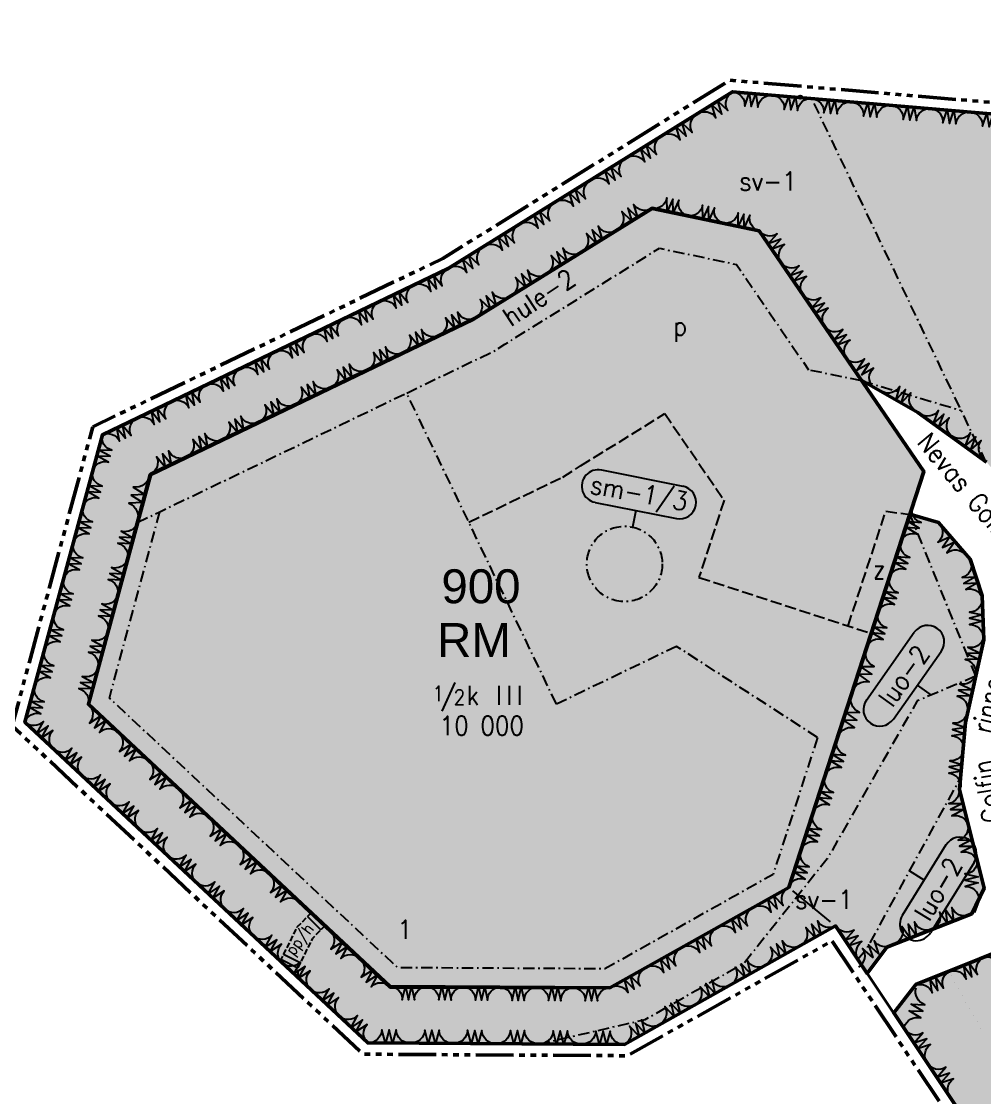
# Model space of a CAD drawing. Header units: metres. Extents: x 25522382 to 25525137, y 6684921 to 6686673.
# Drawn here: x 25523055.9 to 25523311.1, y 6686201.9 to 6686487.2 of the extents above; entities that cross this region are included whole.
import ezdxf
from ezdxf.enums import TextEntityAlignment as Align

# ---------------------------------------------------------------- set-up
doc = ezdxf.new("R2010")
doc.units = ezdxf.units.M
doc.header["$MEASUREMENT"] = 0
for name, pattern in [('AK_KAAVA-ALUE_3M', [20.5, 10, -1.5, 1.5, -1.5, 1.5, -1.5, 1.5, -1.5]), ('AK_OHJEELLINEN_RAJA', [4, 3, -1]), ('AK_RAKENNUSALA', [5.4, 3, -1, 0.4, -1])]:
    doc.linetypes.add(name, pattern=pattern)
doc.layers.add('041_RM', color=7, linetype='Continuous', true_color=0xfcd450)
for name, color, linetype, lineweight in [('084_Kort_raja', 7, 'Continuous', 50), ('AK_KAAVA-ALUE_3M', 1, 'AK_KAAVA-ALUE_3M', 50), ('AK_KORTTELINRAJA', 250, 'Continuous', 40)]:
    doc.layers.add(name, color=color, linetype=linetype, lineweight=lineweight)
for name, color, linetype in [('093_Kort_numero', 7, 'Continuous'), ('AK_ISTUTETTAVA-ALUE', 7, 'Continuous'), ('AK_KAAVAMERKINTA', 250, 'Continuous'), ('AK_KADUNNIMI', 250, 'Continuous'), ('AK_KERROSLUKU', 250, 'Continuous'), ('AK_OHJEELLINEN_RAJA', 250, 'AK_OHJEELLINEN_RAJA'), ('AK_OSA-ALUEEN_RAJA', 250, 'AK_RAKENNUSALA'), ('AK_PUISTO', 250, 'Continuous'), ('AK_PYORATIE', 250, 'Continuous'), ('AK_RAKENNUSALA', 250, 'AK_RAKENNUSALA'), ('AK_TEHOKKUUS', 250, 'Continuous'), ('AK_TONTINNUMERO', 250, 'Continuous'), ('ALUEPLIN_RM', 7, 'Continuous'), ('ALUEPLIN_VU', 7, 'Continuous'), ('raami', 7, 'Continuous'), ('täyttöR', 7, 'Continuous'), ('täyttöV', 7, 'Continuous')]:
    doc.layers.add(name, color=color, linetype=linetype)
doc.styles.add('a2000', font='arial.ttf')
doc.styles.add('ROMANS', font='ROMANS.shx', dxfattribs={"width": 0.9})

# ---------------------------------------------------------------- blocks, each defined once
blk = doc.blocks.new('KERROSLUKU_45AB0')
at = {"layer": 'AK_KERROSLUKU', "style": 'ROMANS', "width": 0.9}
for s, height, p in [('/', 5, (-10.43, 0)), ('1', 4, (-12.53, 1)), ('2', 4, (-6.93, 0)), ('k', 5, (-3.48, 0)), ('I', 5, (4.27, 0)), ('I', 5, (7.02, 0)), ('I', 5, (9.77, 0))]:
    blk.add_text(s, height=height, dxfattribs=at).set_placement(p)
blk = doc.blocks.new('79AC5')
at = {"layer": 'AK_PYORATIE'}
blk.add_line((0, 0), (0, 0), dxfattribs=at)
blk = doc.blocks.new('79F13')
at = {"layer": 'AK_PYORATIE'}
blk.add_line((0, 0), (0, 0), dxfattribs=at)
blk = doc.blocks.new('KAAVALUE_luo-1_E926')
for p, q in [((-11, 13.25), (11, 13.25)), ((-11, 4.5), (11, 4.5)), ((0, 4.5), (0, 0))]:
    blk.add_line(p, q)
for centre, start, end in [((-11, 8.87), 90, 270), ((11, 8.87), 270, 90)]:
    blk.add_arc(centre, 4.37, start, end)
at = {"style": 'ROMANS', "width": 0.9}
blk.add_attdef('KAAVA_TUNNUS', text='', height=5, dxfattribs=at).set_placement((0, 8.87), align=Align.MIDDLE)
blk = doc.blocks.new('KAAVALUE_sm-33_A19C3')
for p, q in [((-8.2, 15.14), (13.38, 10.84)), ((-9.91, 6.56), (11.67, 2.26)), ((0.88, 4.41), (0, 0))]:
    blk.add_line(p, q)
for centre, start, end in [((-9.05, 10.85), 78.7336, 258.7336), ((12.52, 6.55), 258.7336, 78.7336)]:
    blk.add_arc(centre, 4.37, start, end)
at = {"style": 'ROMANS', "oblique": 0, "width": 0.9}
blk.add_attdef('KAAVA_TUNNUS', text='', height=5, rotation=349.6018, dxfattribs=at).set_placement((1.73, 8.7), align=Align.MIDDLE)
blk = doc.blocks.new('KAAVALUE_luo-2_A4144')
for p, q in [((9.61, 6.99), (-1.96, -11.72)), ((3.83, -2.37), (0, 0)), ((17.05, 2.38), (5.48, -16.33))]:
    blk.add_line(p, q)
for centre, start, end in [((13.33, 4.68), 328.2498, 148.2498), ((1.76, -14.02), 148.2498, 328.2498)]:
    blk.add_arc(centre, 4.37, start, end)
at = {"style": 'ROMANS', "oblique": 360, "width": 0.9}
blk.add_attdef('KAAVA_TUNNUS', text='', height=5, rotation=239.118, dxfattribs=at).set_placement((7.55, -4.67), align=Align.MIDDLE)
blk = doc.blocks.new('KT')
at = {"color": 0, "linetype": 'Continuous', "style": 'a2000'}
blk.add_attdef('KT', (-0.61, 0.03), '', height=6, dxfattribs=at)
at = {"linetype": 'Continuous', "style": 'a2000', "width": 0.8, "flags": 1}
blk.add_attdef('ALA', (-0.68, -2.92), '', height=3, dxfattribs=at)

msp = doc.modelspace()

# ---------------------------------------------------------------- hatches: boundary and pattern name
at = {"layer": 'AK_ISTUTETTAVA-ALUE'}
h = msp.add_hatch(dxfattribs=at)
h.set_pattern_fill('ISTUTETTAVA-ALUE', color=256, scale=5)
h.set_pattern_definition([(0, (-1031.5572, 7822.655), (1.25, 1.25), [0.25, -2.25]), (90, (-1031.4322, 7822.53), (-1.25, 1.25), [0.25, -2.25])])
h.paths.add_polyline_path([(25523086.54, 6686354.35), (25523180.98, 6686399.78), (25523183.99, 6686401.64), (25523224.93, 6686427.09), (25523245.35, 6686422.79), (25523264.49, 6686394.81), (25523278.56, 6686391.95), (25523251.34, 6686431.75), (25523223.07, 6686437.7), (25523176.16, 6686408.55), (25523089.98, 6686367.1)])
at = {"layer": 'täyttöR', "true_color": 0xfcd450}
h = msp.add_hatch(color=41, dxfattribs=at)
h.dxf.hatch_style = 2
h.paths.add_polyline_path([(25523073.56, 6686306.2), (25523086.54, 6686354.35), (25523089.98, 6686367.1), (25523176.16, 6686408.55), (25523223.07, 6686437.7), (25523251.34, 6686431.75), (25523286.07, 6686380.98), (25523290.54, 6686374.43), (25523295.02, 6686367.89), (25523291.31, 6686356.48), (25523281.07, 6686324.96), (25523279.87, 6686321.27), (25523271.99, 6686297.01), (25523259.19, 6686257.61), (25523211.76, 6686231), (25523153.56, 6686231.33)])
at = {"layer": 'täyttöV', "true_color": 0x58a618}
h = msp.add_hatch(color=74, dxfattribs=at)
h.dxf.hatch_style = 2
h.paths.add_polyline_path([(25523278.56, 6686391.98), (25523278.53, 6686391.99), (25523251.33, 6686431.72), (25523223.04, 6686437.67), (25523175.67, 6686408.28), (25523089.95, 6686367.04), (25523073.58, 6686306.16), (25523153.61, 6686231.17), (25523211.82, 6686231.01), (25523259.2, 6686257.6), (25523291.33, 6686356.54), (25523298.94, 6686354.37), (25523307.32, 6686344.6), (25523310.52, 6686334.91), (25523310.88, 6686323.26), (25523306.05, 6686301.32), (25523304.49, 6686283.61), (25523310.99, 6686257.38), (25523307.71, 6686250.56), (25523285.25, 6686241.73), (25523280.02, 6686234.75), (25523271.64, 6686247.39), (25523215.67, 6686215.99), (25523147.61, 6686216.36), (25523056.74, 6686301.39), (25523077.28, 6686377.62), (25523168.98, 6686421.75), (25523244.34, 6686468.57), (25523328.35, 6686461.44), (25523382.23, 6686386.67), (25523476.58, 6686255.79), (25523565.89, 6686283.15), (25523588.08, 6686210.85), (25523580.63, 6686211.25), (25523552.1, 6686204.81), (25523540.86, 6686203.89), (25523518.9, 6686212.55), (25523492.09, 6686226.73), (25523469.12, 6686240.1), (25523449.92, 6686245.48), (25523401.54, 6686263.14), (25523364.77, 6686265.7), (25523328.63, 6686258.08), (25523322.32, 6686261.78), (25523316.6, 6686284.87), (25523318.15, 6686300.77), (25523323.12, 6686322.94), (25523330.41, 6686338.41), (25523325.45, 6686354.07), (25523311.66, 6686370.38), (25523293.44, 6686383.54), (25523278.56, 6686391.98)])
h = msp.add_hatch(color=74, dxfattribs=at)
h.dxf.hatch_style = 2
h.paths.add_polyline_path([(25523287.03, 6686224.32), (25523292.86, 6686231.85), (25523326.86, 6686245.43), (25523365.9, 6686253.54), (25523399.75, 6686250.93), (25523466.83, 6686227.43), (25523510.16, 6686202.98), (25523542.78, 6686190.31), (25523543.13, 6686150), (25523546.7, 6686133.72), (25523544.73, 6686129.46), (25523497.54, 6686097.11), (25523465.85, 6686055.49), (25523462.2, 6685963.2), (25523461.03, 6685868.11), (25523461.29, 6685835.8), (25523463.47, 6685754.78), (25523455.11, 6685694.98), (25523449.67, 6685683.08), (25523441.58, 6685680.66), (25523408.5, 6685695), (25523407.06, 6685697.16), (25523423.33, 6685736.15), (25523419.87, 6685745.5), (25523390.44, 6685790.78), (25523364.76, 6685840.5), (25523334.88, 6685921.47), (25523300.07, 6685908.93), (25523303.72, 6685898.77), (25523294.3, 6685895.43), (25523290.65, 6685905.56), (25523251.72, 6685891.54), (25523286.59, 6685797.54), (25523291.76, 6685787.25), (25523315.29, 6685741.33), (25523334.07, 6685712.41), (25523340.44, 6685703.65), (25523369.7, 6685663.77), (25523401.82, 6685687.33), (25523439.35, 6685670.82), (25523441.53, 6685664.76), (25523428.65, 6685634.41), (25523406.05, 6685611.5), (25523373.01, 6685588.18), (25523346.76, 6685585.23), (25523301.16, 6685601.88), (25523266.61, 6685630.49), (25523243.78, 6685676.19), (25523218.73, 6685813.88), (25523209.5, 6685841.56), (25523189.54, 6685860.62), (25523342.87, 6685989.11), (25523334.47, 6686153.14)])

# ---------------------------------------------------------------- linework, layer by layer
at = {"layer": '084_Kort_raja'}
for points in [[(25523311.66, 6686370.38), (25523293.44, 6686383.54), (25523278.56, 6686391.98), (25523278.56, 6686391.98), (25523278.53, 6686391.99), (25523251.33, 6686431.72), (25523223.04, 6686437.67), (25523175.67, 6686408.28), (25523089.95, 6686367.04), (25523073.58, 6686306.16), (25523153.61, 6686231.17), (25523211.82, 6686231.01), (25523259.2, 6686257.6), (25523291.33, 6686356.54), (25523298.94, 6686354.37), (25523307.32, 6686344.6), (25523310.52, 6686334.91), (25523310.88, 6686323.26), (25523306.05, 6686301.32), (25523304.49, 6686283.61), (25523310.99, 6686257.38), (25523307.71, 6686250.56), (25523285.25, 6686241.73), (25523280.02, 6686234.75), (25523271.64, 6686247.39), (25523215.67, 6686215.99), (25523147.61, 6686216.36), (25523056.74, 6686301.39), (25523077.28, 6686377.62), (25523168.98, 6686421.75), (25523244.34, 6686468.57), (25523328.35, 6686461.44)], [(25523334.47, 6686153.14), (25523287.03, 6686224.32), (25523287.03, 6686224.32), (25523292.86, 6686231.85), (25523326.86, 6686245.43), (25523365.9, 6686253.54), (25523399.75, 6686250.93), (25523466.83, 6686227.43), (25523510.16, 6686202.98), (25523542.78, 6686190.31)]]:
    msp.add_lwpolyline(points, dxfattribs=at)
msp.add_lwpolyline([(25523295.02, 6686367.88), (25523251.33, 6686431.73), (25523223, 6686437.68), (25523175.88, 6686408.45), (25523090.13, 6686367.2), (25523073.59, 6686306.19), (25523153.58, 6686231.31), (25523211.77, 6686231), (25523259.2, 6686257.6), (25523295.02, 6686367.89)], close=True, dxfattribs=at)
at = {"layer": 'AK_KAAVA-ALUE_3M', "color": 1, "lineweight": 50, "flags": 128}
msp.add_lwpolyline([(25522636.94, 6686088.61), (25522636.95, 6686088.59), (25522641.07, 6686088.28), (25522658.14, 6686087), (25522663.83, 6686078.89), (25522666.58, 6686069.23), (25522667.75, 6686065.54), (25522668.38, 6686063.87), (25522669.12, 6686062.37), (25522670.05, 6686060.94), (25522670.14, 6686060.82), (25522671.25, 6686059.57), (25522672.48, 6686058.53), (25522673.82, 6686057.65), (25522675.49, 6686056.86), (25522677.05, 6686056.37), (25522678.75, 6686056.02), (25522680.55, 6686055.79), (25522686.51, 6686055.31), (25522687.44, 6686055.21), (25522689.56, 6686054.87), (25522691.65, 6686054.42), (25522693.71, 6686053.88), (25522695.76, 6686053.25), (25522703.35, 6686050.51), (25522703.89, 6686050.31), (25522713.38, 6686046.98), (25522715.36, 6686046.18), (25522717.29, 6686045.3), (25522719.2, 6686044.34), (25522721.07, 6686043.27), (25522722.86, 6686042.11), (25522723.21, 6686041.88), (25522724.92, 6686040.58), (25522728.06, 6686037.9), (25522734.01, 6686032.57), (25522742.84, 6686025.04), (25522764.29, 6685999.51), (25522762.38, 6685984.32), (25522755.45, 6685976.62), (25522757.69, 6685971.44), (25522780.34, 6685970.72), (25522823.88, 6685996.15), (25522837.24, 6685959.68), (25522813.68, 6685916.22), (25522827.13, 6685888.58), (25522865.21, 6685867.85), (25522888.62, 6685867.11), (25522919.15, 6685921.7), (25522918.91, 6685963.89), (25522909.18, 6685994.3), (25522879.27, 6686030.73), (25522969.12, 6686038.86), (25522947.51, 6685874.66), (25522952.24, 6685871.59), (25522962.42, 6685864.98), (25522966.88, 6685862.09), (25522985.52, 6685850.7), (25522933.5, 6685803.31), (25523016.21, 6685740.18), (25523090.53, 6685683.47), (25523132.51, 6685726.45), (25523089.39, 6685780.93), (25523144.34, 6685827.01), (25523219.66, 6685889.51), (25523227.3, 6685895.84), (25523339.76, 6685990.44), (25523335.35, 6686077.08), (25523331.52, 6686152.15), (25523270.69, 6686243.42), (25523270.69, 6686243.42), (25523216.41, 6686212.97), (25523146.41, 6686213.38), (25523053.37, 6686300.45), (25523074.74, 6686379.75), (25523167.49, 6686424.35), (25523243.59, 6686471.64), (25523329.97, 6686464.32), (25523477.76, 6686259.28), (25523587.27, 6686292.84), (25523741.62, 6686414), (25523766.49, 6686406.75), (25523819.51, 6686476.37), (25523827.62, 6686487.21), (25523840.11, 6686476.12), (25523884.28, 6686470.35), (25523913.75, 6686465.58), (25523918.73, 6686463.33), (25523964.3, 6686440.94), (25524005.19, 6686431.57), (25524047.24, 6686429.42), (25524097.94, 6686410.76), (25524169.89, 6686383.71), (25524222.43, 6686396.85), (25524245.2, 6686394.31), (25524192.61, 6686261.59), (25524189.86, 6686254.66), (25524166.76, 6686196.36), (25524159.86, 6686178.94), (25524145.8, 6686143.47), (25524137.87, 6686123.46), (25524136.89, 6686120.98), (25524190.74, 6686087.42), (25524131.07, 6685970.54), (25524061.01, 6685974.78), (25523921.24, 6685983.25), (25523823.51, 6685989.17), (25523816.36, 6685989.6), (25523771.07, 6685992.35), (25523761.62, 6685981.04), (25523698.81, 6685905.87), (25523673.08, 6685875.08), (25523554.99, 6685733.75), (25523546.83, 6685447.67), (25523383.83, 6685457.81), (25523164.88, 6685569.68), (25523017.27, 6685579.78), (25523005.7, 6685580.57), (25523047.64, 6685462.29), (25523201.47, 6685371.85), (25523242.29, 6685319.74), (25523106.52, 6685211.95), (25523056.1, 6685283.46), (25523000.36, 6685095.93), (25522784.36, 6685384.61), (25522848.36, 6685460.77), (25522851.09, 6685550.82), (25522854.64, 6685622.42), (25522814.66, 6685668.82), (25522799.07, 6685686.9), (25522792.49, 6685694.53), (25522790.76, 6685696.53), (25522797.72, 6685704.26), (25522803.68, 6685712.3), (25522806.17, 6685718.3), (25522807.44, 6685723.66), (25522806.75, 6685726.03), (25522799.39, 6685732.67), (25522790.44, 6685740.35), (25522782.16, 6685752.45), (25522775.93, 6685770.22), (25522772.59, 6685785.43), (25522770.45, 6685804.33), (25522768.57, 6685825.9), (25522767.88, 6685841.96), (25522767.42, 6685852.53), (25522764.86, 6685863.2), (25522759.65, 6685875.39), (25522758.59, 6685877.98), (25522753.71, 6685889.91), (25522748.23, 6685906.17), (25522740.96, 6685923.27), (25522736.85, 6685930.47), (25522732.87, 6685935.1), (25522726.36, 6685938.58), (25522711.71, 6685941.62), (25522698.5, 6685943.55), (25522687.59, 6685943.12), (25522679.22, 6685939.69), (25522676.93, 6685938.75), (25522672.93, 6685951.43), (25522672.39, 6685953.14), (25522656.3, 6685964.26), (25522647.63, 6685971.58), (25522641.71, 6685979.59), (25522639.02, 6686000.63), (25522640.77, 6686016.62), (25522642.39, 6686027.96), (25522643.3, 6686034.36), (25522643.33, 6686039.2), (25522643.38, 6686049.3), (25522643.28, 6686059.71), (25522641.89, 6686069.02), (25522636.9, 6686088.6), (25522636.95, 6686088.59)], dxfattribs=at)
at = {"layer": 'AK_KORTTELINRAJA'}
for points in [[(25523168.93, 6686421.72), (25523244.33, 6686468.57)], [(25523244.33, 6686468.57), (25523328.35, 6686461.45)], [(25523086.54, 6686354.35), (25523089.98, 6686367.1), (25523176.16, 6686408.55), (25523223.07, 6686437.7), (25523251.34, 6686431.75), (25523286.07, 6686380.98)], [(25523147.6, 6686216.37), (25523056.74, 6686301.41), (25523077.28, 6686377.64), (25523168.93, 6686421.72)], [(25523286.07, 6686380.98), (25523295.02, 6686367.89)], [(25523295.02, 6686367.89), (25523279.87, 6686321.27)], [(25523259.19, 6686257.61), (25523211.76, 6686231), (25523153.56, 6686231.33), (25523073.56, 6686306.2), (25523086.54, 6686354.35)], [(25523279.87, 6686321.27), (25523271.99, 6686297.01)], [(25523271.99, 6686297.01), (25523259.19, 6686257.61)], [(25523271.64, 6686247.4), (25523215.64, 6686215.97)], [(25523308.03, 6686192.8), (25523271.64, 6686247.4)], [(25523215.64, 6686215.97), (25523147.6, 6686216.37)]]:
    msp.add_lwpolyline(points, dxfattribs=at)
at = {"layer": 'AK_OHJEELLINEN_RAJA'}
msp.add_line((25523235.42, 6686339.79), (25523281.07, 6686324.96, 33.49), dxfattribs=at)
for points in [[(25523183.99, 6686401.64), (25523183.99, 6686401.64)], [(25523174.42, 6686354.46), (25523199.3, 6686366.42), (25523204.04, 6686369.37), (25523226.36, 6686383.25), (25523242.08, 6686360.27)], [(25523242.08, 6686360.27), (25523235.42, 6686339.79)]]:
    msp.add_lwpolyline(points, dxfattribs=at)
at = {"layer": 'AK_OHJEELLINEN_RAJA', "elevation": 29, "flags": 128}
msp.add_lwpolyline([(25523274.95, 6686326.94), (25523284.94, 6686357.36), (25523291.31, 6686356.48)], dxfattribs=at)
at = {"layer": 'AK_OHJEELLINEN_RAJA', "color": 6, "flags": 128}
for points in [[(25523308.72, 6686313.59), (25523310.87, 6686323.37), (25523310.48, 6686334.97), (25523307.35, 6686344.54), (25523298.91, 6686354.36), (25523291.31, 6686356.48)], [(25523308.49, 6686250.96), (25523311.03, 6686257.37), (25523304.4, 6686283.93), (25523304.65, 6686286.46)]]:
    msp.add_lwpolyline(points, dxfattribs=at)
at = {"layer": 'AK_OHJEELLINEN_RAJA', "ltscale": 0.5, "flags": 128}
for points in [[(25523132.66, 6686250.9), (25523128.87, 6686247.05), (25523124.38, 6686238.1)], [(25523136.31, 6686247.48), (25523132.98, 6686244.1), (25523129.07, 6686236.3), (25523129.13, 6686233.66)]]:
    msp.add_lwpolyline(points, dxfattribs=at)
at = {"layer": 'AK_OSA-ALUEEN_RAJA', "color": 5, "flags": 128}
msp.add_lwpolyline([(25523311.56, 6686370.27), (25523265.33, 6686466.79)], dxfattribs=at)
at = {"layer": 'AK_OSA-ALUEEN_RAJA', "flags": 128}
for points in [[(25523157.95, 6686388.7), (25523180.98, 6686399.78), (25523183.99, 6686401.64), (25523224.93, 6686427.09), (25523245.35, 6686422.79), (25523264.49, 6686394.81)], [(25523278.56, 6686391.95), (25523264.49, 6686394.81)], [(25523278.56, 6686391.95), (25523304.95, 6686384.08)], [(25523291.31, 6686356.48), (25523308.72, 6686313.59)], [(25523308.72, 6686313.59), (25523293.27, 6686307.05), (25523269.39, 6686265.16), (25523247.32, 6686237.44), (25523221.11, 6686222.49), (25523193.46, 6686216.1)], [(25523304.65, 6686286.46), (25523306.24, 6686302.25), (25523308.72, 6686313.59)], [(25523277.49, 6686238.62), (25523280.06, 6686241.6), (25523304.65, 6686286.46)]]:
    msp.add_lwpolyline(points, dxfattribs=at)
at = {"layer": 'AK_OSA-ALUEEN_RAJA', "color": 6}
msp.add_lwpolyline([(25523280.02, 6686234.83), (25523285.39, 6686241.69), (25523308.49, 6686250.96)], dxfattribs=at)
at = {"layer": 'AK_OSA-ALUEEN_RAJA'}
msp.add_circle((25523215.7, 6686343.37), 10, dxfattribs=at)
at = {"layer": 'AK_PUISTO'}
for points in [[(25523234.9, 6686462.71, -0.409431), (25523239.89, 6686461.69), (25523238.83, 6686465.15), (25523241.46, 6686462.67), (25523240.4, 6686466.13), (25523243.03, 6686463.65, -0.409431), (25523244.33, 6686468.57, -0.409431)], [(25523244.33, 6686468.57, -0.410022), (25523247.53, 6686464.79), (25523248.7, 6686468.2), (25523249.28, 6686464.64), (25523250.46, 6686468.05), (25523251.03, 6686464.49, -0.410022), (25523254.83, 6686467.68, -0.410022)], [(25523254.83, 6686467.68, -0.410022), (25523258.04, 6686463.9), (25523259.21, 6686467.31), (25523259.79, 6686463.75), (25523260.96, 6686467.16), (25523261.54, 6686463.6, -0.410022), (25523265.33, 6686466.79, -0.410022)], [(25523265.33, 6686466.79, -0.410022), (25523268.54, 6686463.01), (25523269.71, 6686466.42), (25523270.29, 6686462.86), (25523271.46, 6686466.27), (25523272.04, 6686462.71, -0.410022), (25523275.83, 6686465.9, -0.410022)], [(25523275.83, 6686465.9, -0.410022), (25523279.04, 6686462.11), (25523280.21, 6686465.53), (25523280.79, 6686461.97), (25523281.96, 6686465.38), (25523282.54, 6686461.82, -0.410022), (25523286.34, 6686465.01, -0.410022)], [(25523286.34, 6686465.01, -0.410022), (25523289.54, 6686461.22), (25523290.71, 6686464.64), (25523291.29, 6686461.08), (25523292.46, 6686464.49), (25523293.04, 6686460.93, -0.410022), (25523296.84, 6686464.12, -0.410022)], [(25523225.48, 6686456.86, -0.409431), (25523230.47, 6686455.84), (25523229.41, 6686459.3), (25523232.04, 6686456.81), (25523230.98, 6686460.27), (25523233.61, 6686457.79, -0.409431), (25523234.9, 6686462.71, -0.409431)], [(25523296.84, 6686464.12, -0.410022), (25523300.04, 6686460.33), (25523301.21, 6686463.75), (25523301.79, 6686460.18), (25523302.97, 6686463.6), (25523303.54, 6686460.04, -0.410022), (25523307.34, 6686463.23, -0.410022)], [(25523307.34, 6686463.23, -0.410022), (25523310.55, 6686459.44), (25523311.72, 6686462.86), (25523312.3, 6686459.29), (25523313.47, 6686462.71), (25523314.05, 6686459.15, -0.410022), (25523317.84, 6686462.34, -0.410022)], [(25523216.06, 6686451, -0.409431), (25523221.04, 6686449.98), (25523219.98, 6686453.44), (25523222.61, 6686450.96), (25523221.55, 6686454.42), (25523224.19, 6686451.93, -0.409431), (25523225.48, 6686456.86, -0.409431)], [(25523206.63, 6686445.15, -0.409431), (25523211.62, 6686444.13), (25523210.56, 6686447.59), (25523213.19, 6686445.1), (25523212.13, 6686448.56), (25523214.76, 6686446.08, -0.409431), (25523216.06, 6686451, -0.409431)], [(25523197.21, 6686439.29, -0.409431), (25523202.19, 6686438.27), (25523201.13, 6686441.73), (25523203.77, 6686439.25), (25523202.7, 6686442.71), (25523205.34, 6686440.22, -0.409431), (25523206.63, 6686445.15, -0.409431)], [(25523187.78, 6686433.43, -0.409431), (25523192.77, 6686432.41), (25523191.71, 6686435.87), (25523194.34, 6686433.39), (25523193.28, 6686436.85), (25523195.91, 6686434.37, -0.409431), (25523197.21, 6686439.29, -0.409431)], [(25523232.49, 6686435.72, -0.409199), (25523230.07, 6686439.8), (25523228.56, 6686436.54), (25523228.5, 6686440.13), (25523226.99, 6686436.87), (25523226.93, 6686440.46, -0.409199), (25523223.07, 6686437.7, -0.409199)], [(25523223.07, 6686437.7, -0.409516), (25523218.09, 6686438.73), (25523219.16, 6686435.27), (25523216.53, 6686437.76), (25523217.59, 6686434.3), (25523214.97, 6686436.79, -0.409516), (25523213.69, 6686431.87, -0.409516)], [(25523241.92, 6686433.73, -0.409199), (25523239.5, 6686437.82), (25523237.99, 6686434.56), (25523237.92, 6686438.15), (25523236.42, 6686434.89), (25523236.35, 6686438.48, -0.409199), (25523232.49, 6686435.72, -0.409199)], [(25523251.34, 6686431.75, -0.409199), (25523248.92, 6686435.83), (25523247.41, 6686432.57), (25523247.35, 6686436.16), (25523245.84, 6686432.9), (25523245.78, 6686436.49, -0.409199), (25523241.92, 6686433.73, -0.409199)], [(25523178.36, 6686427.58, -0.409431), (25523183.35, 6686426.56), (25523182.28, 6686430.02), (25523184.92, 6686427.53), (25523183.85, 6686430.99), (25523186.49, 6686428.51, -0.409431), (25523187.78, 6686433.43, -0.409431)], [(25523213.69, 6686431.87, -0.409516), (25523208.71, 6686432.9), (25523209.78, 6686429.44), (25523207.15, 6686431.93), (25523208.21, 6686428.47), (25523205.58, 6686430.96, -0.409516), (25523204.3, 6686426.04, -0.409516)], [(25523257.13, 6686423.29, -0.410021), (25523258.09, 6686428.08), (25523254.72, 6686426.81), (25523257.12, 6686429.49), (25523253.75, 6686428.22), (25523256.16, 6686430.9, -0.410021), (25523251.34, 6686431.75, -0.410021)], [(25523168.93, 6686421.72, -0.409431), (25523173.92, 6686420.7), (25523172.86, 6686424.16), (25523175.49, 6686421.68), (25523174.43, 6686425.14), (25523177.06, 6686422.65, -0.409431), (25523178.36, 6686427.58, -0.409431)], [(25523204.3, 6686426.04, -0.409516), (25523199.33, 6686427.07), (25523200.4, 6686423.61), (25523197.77, 6686426.1), (25523198.83, 6686422.64), (25523196.2, 6686425.13, -0.409516), (25523194.92, 6686420.21, -0.409516)], [(25523262.92, 6686414.82, -0.410021), (25523263.88, 6686419.62), (25523260.51, 6686418.35), (25523262.91, 6686421.03), (25523259.54, 6686419.76), (25523261.95, 6686422.44, -0.410021), (25523257.13, 6686423.29, -0.410021)], [(25523159.77, 6686417.31, -0.409979), (25523164.34, 6686415.63), (25523163.59, 6686419.15), (25523165.87, 6686416.36), (25523165.11, 6686419.88), (25523167.39, 6686417.1, -0.409979), (25523168.93, 6686421.72, -0.409979)], [(25523194.92, 6686420.21, -0.409516), (25523189.95, 6686421.24), (25523191.02, 6686417.78), (25523188.39, 6686420.27), (25523189.45, 6686416.81), (25523186.82, 6686419.3, -0.409516), (25523185.54, 6686414.38, -0.409516)], [(25523150.6, 6686412.91, -0.409979), (25523155.17, 6686411.22), (25523154.42, 6686414.74), (25523156.7, 6686411.96), (25523155.95, 6686415.48), (25523158.23, 6686412.69, -0.409979), (25523159.77, 6686417.31, -0.409979)], [(25523185.54, 6686414.38, -0.409516), (25523180.57, 6686415.41), (25523181.63, 6686411.95), (25523179.01, 6686414.44), (25523180.07, 6686410.98), (25523177.44, 6686413.47, -0.409516), (25523176.16, 6686408.55, -0.409516)], [(25523268.7, 6686406.36, -0.410021), (25523269.66, 6686411.16), (25523266.29, 6686409.89), (25523268.7, 6686412.57), (25523265.33, 6686411.3), (25523267.73, 6686413.98, -0.410021), (25523262.92, 6686414.82, -0.410021)], [(25523141.44, 6686408.5, -0.409979), (25523146.01, 6686406.81), (25523145.26, 6686410.33), (25523147.54, 6686407.55), (25523146.78, 6686411.07), (25523149.06, 6686408.28, -0.409979), (25523150.6, 6686412.91, -0.409979)], [(25523132.27, 6686404.09, -0.409979), (25523136.84, 6686402.4), (25523136.09, 6686405.93), (25523138.37, 6686403.14), (25523137.62, 6686406.66), (25523139.9, 6686403.87, -0.409979), (25523141.44, 6686408.5, -0.409979)], [(25523176.16, 6686408.55, -0.409979), (25523171.45, 6686410.17), (25523172.17, 6686406.64), (25523169.86, 6686409.41), (25523170.58, 6686405.87), (25523168.26, 6686408.64, -0.409979), (25523166.59, 6686403.95, -0.409979)], [(25523166.59, 6686403.95, -0.409979), (25523161.88, 6686405.57), (25523162.6, 6686402.03), (25523160.28, 6686404.8), (25523161, 6686401.26), (25523158.69, 6686404.03, -0.409979), (25523157.01, 6686399.34, -0.409979)], [(25523274.49, 6686397.9, -0.410021), (25523275.45, 6686402.7), (25523272.08, 6686401.43), (25523274.49, 6686404.11), (25523271.12, 6686402.84), (25523273.52, 6686405.52, -0.410021), (25523268.7, 6686406.36, -0.410021)], [(25523123.11, 6686399.68, -0.409979), (25523127.68, 6686398), (25523126.93, 6686401.52), (25523129.21, 6686398.73), (25523128.45, 6686402.25), (25523130.73, 6686399.47, -0.409979), (25523132.27, 6686404.09, -0.409979)], [(25523113.94, 6686395.27, -0.409979), (25523118.51, 6686393.59), (25523117.76, 6686397.11), (25523120.04, 6686394.32), (25523119.29, 6686397.84), (25523121.57, 6686395.06, -0.409979), (25523123.11, 6686399.68, -0.409979)], [(25523157.01, 6686399.34, -0.409979), (25523152.3, 6686400.96), (25523153.02, 6686397.42), (25523150.71, 6686400.19), (25523151.42, 6686396.66), (25523149.11, 6686399.43, -0.409979), (25523147.43, 6686394.74, -0.409979)], [(25523281.46, 6686390.37, -0.410021), (25523281.67, 6686395.26), (25523278.54, 6686393.48), (25523280.5, 6686396.5), (25523277.37, 6686394.73), (25523279.33, 6686397.75, -0.410021), (25523274.44, 6686397.84, -0.410021)], [(25523104.78, 6686390.87, -0.409979), (25523109.35, 6686389.18), (25523108.6, 6686392.7), (25523110.88, 6686389.92), (25523110.12, 6686393.44), (25523112.4, 6686390.65, -0.409979), (25523113.94, 6686395.27, -0.409979)], [(25523147.43, 6686394.74, -0.409979), (25523142.72, 6686396.36), (25523143.44, 6686392.82), (25523141.13, 6686395.59), (25523141.85, 6686392.05), (25523139.53, 6686394.82, -0.409979), (25523137.86, 6686390.13, -0.409979)], [(25523095.61, 6686386.46, -0.409979), (25523100.18, 6686384.77), (25523099.43, 6686388.29), (25523101.71, 6686385.51), (25523100.96, 6686389.03), (25523103.24, 6686386.24, -0.409979), (25523104.78, 6686390.87, -0.409979)], [(25523137.86, 6686390.13, -0.409979), (25523133.15, 6686391.75), (25523133.87, 6686388.21), (25523131.55, 6686390.98), (25523132.27, 6686387.45), (25523129.96, 6686390.22, -0.409979), (25523128.28, 6686385.53, -0.409979)], [(25523292.85, 6686384.04, -0.410021), (25523291.61, 6686388.77), (25523289.14, 6686386.15), (25523290.12, 6686389.62), (25523287.65, 6686386.99), (25523288.64, 6686390.46, -0.410021), (25523283.94, 6686389.1, -0.410021)], [(25523086.45, 6686382.05, -0.409979), (25523091.02, 6686380.36), (25523090.27, 6686383.89), (25523092.55, 6686381.1), (25523091.79, 6686384.62), (25523094.07, 6686381.83, -0.409979), (25523095.61, 6686386.46, -0.409979)], [(25523128.28, 6686385.53, -0.409979), (25523123.57, 6686387.14), (25523124.29, 6686383.61), (25523121.98, 6686386.38), (25523122.7, 6686382.84), (25523120.38, 6686385.61, -0.409979), (25523118.71, 6686380.92, -0.409979)], [(25523118.71, 6686380.92, -0.409979), (25523114, 6686382.54), (25523114.72, 6686379), (25523112.4, 6686381.77), (25523113.12, 6686378.23), (25523110.8, 6686381, -0.409979), (25523109.13, 6686376.31, -0.409979)], [(25523302.53, 6686377.23, -0.410047), (25523301.73, 6686382.08), (25523299.01, 6686379.72), (25523300.32, 6686383.08), (25523297.6, 6686380.72), (25523298.91, 6686384.07, -0.410047), (25523294.07, 6686383.2, -0.410047)], [(25523077.28, 6686377.64, -0.409979), (25523081.85, 6686375.96), (25523081.1, 6686379.48), (25523083.38, 6686376.69), (25523082.63, 6686380.21), (25523084.91, 6686377.43, -0.409979), (25523086.45, 6686382.05, -0.409979)], [(25523074.71, 6686368.11, -0.409654), (25523078.95, 6686370.38), (25523075.78, 6686372.08), (25523079.38, 6686371.97), (25523076.21, 6686373.67), (25523079.81, 6686373.55, -0.409654), (25523077.28, 6686377.64, -0.409654)], [(25523109.13, 6686376.31, -0.409979), (25523104.42, 6686377.93), (25523105.14, 6686374.4), (25523102.82, 6686377.17), (25523103.54, 6686373.63), (25523101.23, 6686376.4, -0.409979), (25523099.55, 6686371.71, -0.409979)], [(25523310.99, 6686371.26, -0.410047), (25523310.19, 6686376.11), (25523307.47, 6686373.75), (25523308.78, 6686377.11), (25523306.06, 6686374.74), (25523307.37, 6686378.1, -0.410047), (25523302.53, 6686377.23, -0.410047)], [(25523099.55, 6686371.71, -0.409979), (25523094.84, 6686373.33), (25523095.56, 6686369.79), (25523093.25, 6686372.56), (25523093.97, 6686369.02), (25523091.65, 6686371.79, -0.409979), (25523089.98, 6686367.1, -0.409979)], [(25523072.15, 6686358.58, -0.409654), (25523076.38, 6686360.85), (25523073.22, 6686362.55), (25523076.81, 6686362.44), (25523073.64, 6686364.14), (25523077.24, 6686364.02, -0.409654), (25523074.71, 6686368.11, -0.409654)], [(25523089.98, 6686367.1, -0.401815), (25523085.45, 6686363.76), (25523088.55, 6686361.79), (25523084.88, 6686361.64), (25523087.97, 6686359.67), (25523084.31, 6686359.51, -0.401815), (25523086.54, 6686354.35, -0.401815)], [(25523069.58, 6686349.05, -0.409654), (25523073.81, 6686351.32), (25523070.65, 6686353.02), (25523074.24, 6686352.91), (25523071.08, 6686354.61), (25523074.67, 6686354.5, -0.409654), (25523072.15, 6686358.58, -0.409654)], [(25523288.96, 6686349.24, -0.409545), (25523293.3, 6686351.27), (25523290.22, 6686353.13), (25523293.8, 6686352.82), (25523290.73, 6686354.68), (25523294.31, 6686354.38, -0.409545), (25523291.99, 6686358.56, -0.409545)], [(25523086.54, 6686354.35, -0.409798), (25523082.3, 6686352.06), (25523085.46, 6686350.34), (25523081.86, 6686350.45), (25523085.03, 6686348.74), (25523081.43, 6686348.85, -0.409798), (25523083.95, 6686344.72, -0.409798)], [(25523299.07, 6686354.16, -0.409647), (25523298.75, 6686349.11), (25523302.01, 6686350.67), (25523299.93, 6686347.72), (25523303.19, 6686349.28), (25523301.11, 6686346.32, -0.409647), (25523306.14, 6686345.79, -0.409647)], [(25523067.01, 6686339.52, -0.409654), (25523071.25, 6686341.79), (25523068.08, 6686343.49), (25523071.67, 6686343.38), (25523068.51, 6686345.08), (25523072.1, 6686344.97, -0.409654), (25523069.58, 6686349.05, -0.409654)], [(25523285.93, 6686339.92, -0.409545), (25523290.27, 6686341.95), (25523287.19, 6686343.8), (25523290.77, 6686343.5), (25523287.7, 6686345.36), (25523291.28, 6686345.05, -0.409545), (25523288.96, 6686349.24, -0.409545)], [(25523083.95, 6686344.72, -0.409798), (25523079.7, 6686342.42), (25523082.86, 6686340.71), (25523079.27, 6686340.82), (25523082.43, 6686339.11), (25523078.84, 6686339.21, -0.409798), (25523081.35, 6686335.09, -0.409798)], [(25523307.52, 6686343.97, -0.409798), (25523305.15, 6686339.76), (25523308.74, 6686340), (25523305.64, 6686338.18), (25523309.23, 6686338.41), (25523306.13, 6686336.59, -0.409798), (25523310.45, 6686334.44, -0.409798)], [(25523064.44, 6686330, -0.409654), (25523068.68, 6686332.26), (25523065.51, 6686333.97), (25523069.11, 6686333.85), (25523065.94, 6686335.55), (25523069.53, 6686335.44, -0.409654), (25523067.01, 6686339.52, -0.409654)], [(25523282.9, 6686330.6, -0.409545), (25523287.24, 6686332.62), (25523284.16, 6686334.48), (25523287.75, 6686334.18), (25523284.67, 6686336.03), (25523288.25, 6686335.73, -0.409545), (25523285.93, 6686339.92, -0.409545)], [(25523081.35, 6686335.09, -0.409798), (25523077.11, 6686332.79), (25523080.27, 6686331.08), (25523076.67, 6686331.19), (25523079.84, 6686329.48), (25523076.24, 6686329.58, -0.409798), (25523078.76, 6686325.46, -0.409798)], [(25523310.49, 6686334.03, -0.409798), (25523307.08, 6686330.62), (25523310.6, 6686329.88), (25523307.12, 6686328.96), (25523310.64, 6686328.22), (25523307.16, 6686327.3, -0.409798), (25523310.75, 6686324.06, -0.409798)], [(25523061.87, 6686320.47, -0.409654), (25523066.11, 6686322.73), (25523062.94, 6686324.44), (25523066.54, 6686324.32), (25523063.37, 6686326.02), (25523066.97, 6686325.91, -0.409654), (25523064.44, 6686330, -0.409654)], [(25523279.87, 6686321.27, -0.409545), (25523284.21, 6686323.3), (25523281.14, 6686325.16), (25523284.72, 6686324.85), (25523281.64, 6686326.71), (25523285.22, 6686326.41, -0.409545), (25523282.9, 6686330.6, -0.409545)], [(25523078.76, 6686325.46, -0.409798), (25523074.51, 6686323.16), (25523077.67, 6686321.45), (25523074.08, 6686321.56), (25523077.24, 6686319.85), (25523073.65, 6686319.95, -0.409798), (25523076.16, 6686315.83, -0.409798)], [(25523310.83, 6686323.79, -0.409798), (25523306.7, 6686321.29), (25523309.94, 6686319.73), (25523306.34, 6686319.67), (25523309.58, 6686318.11), (25523305.99, 6686318.05, -0.409798), (25523308.69, 6686314.05, -0.409798)], [(25523059.31, 6686310.94, -0.409654), (25523063.54, 6686313.2), (25523060.38, 6686314.91), (25523063.97, 6686314.79), (25523060.8, 6686316.5), (25523064.4, 6686316.38, -0.409654), (25523061.87, 6686320.47, -0.409654)], [(25523275.93, 6686309.14, -0.403991), (25523280.57, 6686312.1), (25523277.57, 6686314.2), (25523281.23, 6686314.12), (25523278.23, 6686316.22), (25523281.89, 6686316.15, -0.403991), (25523279.87, 6686321.27, -0.403991)], [(25523076.16, 6686315.83, -0.409798), (25523071.92, 6686313.53), (25523075.08, 6686311.82), (25523071.48, 6686311.93), (25523074.65, 6686310.22), (25523071.05, 6686310.32, -0.409798), (25523073.56, 6686306.2, -0.409798)], [(25523308.69, 6686314.05, -0.409798), (25523304.56, 6686311.55), (25523307.8, 6686309.99), (25523304.2, 6686309.93), (25523307.44, 6686308.37), (25523303.85, 6686308.31, -0.409798), (25523306.55, 6686304.31, -0.409798)], [(25523056.74, 6686301.41, -0.409654), (25523060.97, 6686303.67), (25523057.81, 6686305.38), (25523061.4, 6686305.26), (25523058.24, 6686306.97), (25523061.83, 6686306.85, -0.409654), (25523059.31, 6686310.94, -0.409654)], [(25523271.99, 6686297.01, -0.403991), (25523276.63, 6686299.97), (25523273.63, 6686302.06), (25523277.29, 6686301.99), (25523274.29, 6686304.08), (25523277.95, 6686304.01, -0.403991), (25523275.93, 6686309.14, -0.403991)], [(25523073.56, 6686306.2, -0.409647), (25523073.84, 6686301.15), (25523076.9, 6686303.08), (25523075.17, 6686299.9), (25523078.23, 6686301.84), (25523076.51, 6686298.66, -0.409647), (25523081.56, 6686298.72, -0.409647)], [(25523306.5, 6686304.15, -0.409798), (25523302.73, 6686301.14), (25523306.15, 6686300.01), (25523302.59, 6686299.48), (25523306.01, 6686298.36), (25523302.45, 6686297.82, -0.409798), (25523305.66, 6686294.22, -0.409798)], [(25523064.31, 6686294.32, -0.410048), (25523064.18, 6686299.24), (25523061.16, 6686297.27), (25523062.92, 6686300.42), (25523059.89, 6686298.45), (25523061.65, 6686301.6, -0.410048), (25523056.74, 6686301.41, -0.410048)], [(25523081.56, 6686298.72, -0.409647), (25523081.84, 6686293.67), (25523084.9, 6686295.6), (25523083.17, 6686292.42), (25523086.23, 6686294.35), (25523084.51, 6686291.17, -0.409647), (25523089.56, 6686291.23, -0.409647)], [(25523268.79, 6686287.16, -0.410047), (25523273.18, 6686289.36), (25523270.12, 6686291.26), (25523273.72, 6686291), (25523270.66, 6686292.9), (25523274.25, 6686292.64, -0.410047), (25523271.99, 6686297.01, -0.410047)], [(25523071.88, 6686287.23, -0.410048), (25523071.75, 6686292.15), (25523068.73, 6686290.19), (25523070.49, 6686293.33), (25523067.47, 6686291.37), (25523069.23, 6686294.51, -0.410048), (25523064.31, 6686294.32, -0.410048)], [(25523305.66, 6686294.22, -0.409798), (25523301.9, 6686291.2), (25523305.31, 6686290.07), (25523301.76, 6686289.54), (25523305.17, 6686288.42), (25523301.62, 6686287.88, -0.409798), (25523304.82, 6686284.28, -0.409798)], [(25523089.56, 6686291.23, -0.409647), (25523089.84, 6686286.18), (25523092.9, 6686288.11), (25523091.17, 6686284.93), (25523094.23, 6686286.86), (25523092.51, 6686283.68, -0.409647), (25523097.56, 6686283.74, -0.409647)], [(25523079.45, 6686280.15, -0.410048), (25523079.32, 6686285.07), (25523076.3, 6686283.1), (25523078.06, 6686286.25), (25523075.04, 6686284.28), (25523076.8, 6686287.43, -0.410048), (25523071.88, 6686287.23, -0.410048)], [(25523265.59, 6686277.31, -0.410047), (25523269.99, 6686279.51), (25523266.92, 6686281.41), (25523270.52, 6686281.15), (25523267.46, 6686283.05), (25523271.05, 6686282.79, -0.410047), (25523268.79, 6686287.16, -0.410047)], [(25523097.56, 6686283.74, -0.409647), (25523097.84, 6686278.69), (25523100.9, 6686280.62), (25523099.17, 6686277.44), (25523102.23, 6686279.37), (25523100.51, 6686276.2, -0.409647), (25523105.56, 6686276.26, -0.409647)], [(25523304.27, 6686283.9, -0.409798), (25523301.68, 6686279.83), (25523305.27, 6686279.87), (25523302.08, 6686278.22), (25523305.67, 6686278.26), (25523302.48, 6686276.6, -0.409798), (25523306.68, 6686274.22, -0.409798)], [(25523087.03, 6686273.06, -0.410048), (25523086.89, 6686277.98), (25523083.87, 6686276.01), (25523085.63, 6686279.16), (25523082.61, 6686277.2), (25523084.37, 6686280.34, -0.410048), (25523079.45, 6686280.15, -0.410048)], [(25523262.39, 6686267.46, -0.410047), (25523266.79, 6686269.66), (25523263.72, 6686271.56), (25523267.32, 6686271.3), (25523264.26, 6686273.21), (25523267.85, 6686272.94, -0.410047), (25523265.59, 6686277.31, -0.410047)], [(25523105.56, 6686276.26, -0.409647), (25523105.84, 6686271.2), (25523108.9, 6686273.14), (25523107.17, 6686269.96), (25523110.23, 6686271.89), (25523108.51, 6686268.71, -0.409647), (25523113.56, 6686268.77, -0.409647)], [(25523306.68, 6686274.22, -0.409798), (25523304.09, 6686270.15), (25523307.68, 6686270.19), (25523304.49, 6686268.54), (25523308.08, 6686268.58), (25523304.89, 6686266.93, -0.409798), (25523309.09, 6686264.54, -0.409798)], [(25523094.6, 6686265.98, -0.410048), (25523094.47, 6686270.89), (25523091.44, 6686268.93), (25523093.2, 6686272.07), (25523090.18, 6686270.11), (25523091.94, 6686273.25, -0.410048), (25523087.03, 6686273.06, -0.410048)], [(25523113.56, 6686268.77, -0.409647), (25523113.84, 6686263.72), (25523116.9, 6686265.65), (25523115.17, 6686262.47), (25523118.23, 6686264.4), (25523116.51, 6686261.22, -0.409647), (25523121.56, 6686261.28, -0.409647)], [(25523102.17, 6686258.89, -0.410048), (25523102.04, 6686263.81), (25523099.02, 6686261.84), (25523100.78, 6686264.99), (25523097.75, 6686263.02), (25523099.51, 6686266.17, -0.410048), (25523094.6, 6686265.98, -0.410048)], [(25523259.19, 6686257.61, -0.410047), (25523263.59, 6686259.81), (25523260.52, 6686261.71), (25523264.12, 6686261.45), (25523261.06, 6686263.36), (25523264.65, 6686263.1, -0.410047), (25523262.39, 6686267.46, -0.410047)], [(25523309.24, 6686264.61, -0.409798), (25523305.85, 6686261.17), (25523309.38, 6686260.45), (25523305.91, 6686259.5), (25523309.44, 6686258.79), (25523305.97, 6686257.84, -0.409798), (25523309.58, 6686254.64, -0.409798)], [(25523121.56, 6686261.28, -0.409647), (25523121.84, 6686256.23), (25523124.9, 6686258.16), (25523123.17, 6686254.98), (25523126.23, 6686256.91), (25523124.51, 6686253.74, -0.409647), (25523129.56, 6686253.79, -0.409647)], [(25523109.74, 6686251.8, -0.410048), (25523109.61, 6686256.72), (25523106.59, 6686254.75), (25523108.35, 6686257.9), (25523105.33, 6686255.94), (25523107.09, 6686259.08, -0.410048), (25523102.17, 6686258.89, -0.410048)], [(25523249.7, 6686252.29, -0.40975), (25523254.58, 6686251.01), (25523253.66, 6686254.51), (25523256.16, 6686251.9), (25523255.24, 6686255.39), (25523257.74, 6686252.78, -0.40975), (25523259.19, 6686257.61, -0.40975)], [(25523117.31, 6686244.72, -0.410048), (25523117.18, 6686249.63), (25523114.16, 6686247.67), (25523115.92, 6686250.81), (25523112.9, 6686248.85), (25523114.66, 6686252, -0.410048), (25523109.74, 6686251.8, -0.410048)], [(25523240.22, 6686246.96, -0.40975), (25523245.09, 6686245.69), (25523244.17, 6686249.18), (25523246.67, 6686246.57), (25523245.75, 6686250.07), (25523248.25, 6686247.46, -0.40975), (25523249.7, 6686252.29, -0.40975)], [(25523307.02, 6686250.28, -0.409979), (25523302.46, 6686252.28), (25523302.88, 6686248.69), (25523300.8, 6686251.64), (25523301.23, 6686248.06), (25523299.15, 6686251.01, -0.409979), (25523297.09, 6686246.48, -0.409979)], [(25523271.64, 6686247.4, -0.409925), (25523266.82, 6686248.71), (25523267.75, 6686245.22), (25523265.26, 6686247.83), (25523266.2, 6686244.34), (25523263.71, 6686246.96, -0.409925), (25523262.31, 6686242.16, -0.409925)], [(25523297.09, 6686246.48, -0.409979), (25523292.53, 6686248.48), (25523292.96, 6686244.89), (25523290.88, 6686247.85), (25523291.3, 6686244.26), (25523289.22, 6686247.21, -0.409979), (25523287.17, 6686242.68, -0.409979)], [(25523137.56, 6686246.31, -0.409647), (25523137.84, 6686241.26), (25523140.9, 6686243.19), (25523139.17, 6686240.01), (25523142.23, 6686241.94), (25523140.51, 6686238.76, -0.409647), (25523145.56, 6686238.82, -0.409647)], [(25523230.73, 6686241.64, -0.40975), (25523235.61, 6686240.36), (25523234.68, 6686243.86), (25523237.19, 6686241.25), (25523236.26, 6686244.75), (25523238.77, 6686242.14, -0.40975), (25523240.22, 6686246.96, -0.40975)], [(25523277.71, 6686238.3, -0.409676), (25523278.6, 6686243.27), (25523275.18, 6686242.09), (25523277.59, 6686244.79), (25523274.17, 6686243.61), (25523276.58, 6686246.31, -0.409676), (25523271.64, 6686247.4, -0.409676)], [(25523124.89, 6686237.63, -0.410048), (25523124.75, 6686242.55), (25523121.73, 6686240.58), (25523123.49, 6686243.73), (25523120.47, 6686241.76), (25523122.23, 6686244.91, -0.410048), (25523117.31, 6686244.72, -0.410048)], [(25523262.31, 6686242.16, -0.409925), (25523257.48, 6686243.47), (25523258.42, 6686239.98), (25523255.93, 6686242.6), (25523256.86, 6686239.11), (25523254.37, 6686241.72, -0.409925), (25523252.97, 6686236.92, -0.409925)], [(25523286.81, 6686242.49, -0.409676), (25523281.84, 6686243.41), (25523283.01, 6686239.99), (25523280.32, 6686242.41), (25523281.48, 6686238.99), (25523278.8, 6686241.41, -0.409676), (25523277.68, 6686236.48, -0.409676)], [(25523310.9, 6686238.97, -0.409347), (25523315.21, 6686236.94), (25523314.65, 6686240.49), (25523316.71, 6686237.54), (25523316.15, 6686241.09), (25523318.21, 6686238.15, -0.409347), (25523319.89, 6686242.61, -0.409347)], [(25523221.24, 6686236.32, -0.40975), (25523226.12, 6686235.04), (25523225.2, 6686238.54), (25523227.7, 6686235.93), (25523226.78, 6686239.42), (25523229.28, 6686236.82, -0.40975), (25523230.73, 6686241.64, -0.40975)], [(25523132.46, 6686230.54, -0.410048), (25523132.33, 6686235.46), (25523129.3, 6686233.5), (25523131.06, 6686236.64), (25523128.04, 6686234.68), (25523129.8, 6686237.82, -0.410048), (25523124.89, 6686237.63, -0.410048)], [(25523145.56, 6686238.82, -0.409647), (25523145.84, 6686233.77), (25523148.9, 6686235.7), (25523147.17, 6686232.52), (25523150.23, 6686234.45), (25523148.51, 6686231.27, -0.409647), (25523153.56, 6686231.33, -0.409647)], [(25523252.97, 6686236.92, -0.409925), (25523248.15, 6686238.23), (25523249.09, 6686234.74), (25523246.59, 6686237.36), (25523247.53, 6686233.87), (25523245.04, 6686236.48, -0.409925), (25523243.64, 6686231.69, -0.409925)], [(25523301.91, 6686235.34, -0.409347), (25523306.22, 6686233.3), (25523305.65, 6686236.85), (25523307.72, 6686233.91), (25523307.15, 6686237.46), (25523309.21, 6686234.52, -0.409347), (25523310.9, 6686238.97, -0.409347)], [(25523211.76, 6686231, -0.40975), (25523216.63, 6686229.72), (25523215.71, 6686233.21), (25523218.21, 6686230.61), (25523217.29, 6686234.1), (25523219.79, 6686231.49, -0.40975), (25523221.24, 6686236.32, -0.40975)], [(25523292.92, 6686231.7, -0.409347), (25523297.23, 6686229.67), (25523296.66, 6686233.22), (25523298.72, 6686230.27), (25523298.16, 6686233.82), (25523300.22, 6686230.88, -0.409347), (25523301.91, 6686235.34, -0.409347)], [(25523153.56, 6686231.33, -0.409347), (25523156.78, 6686227.82), (25523157.6, 6686231.31), (25523158.39, 6686227.81), (25523159.22, 6686231.3), (25523160.01, 6686227.8, -0.409347), (25523163.26, 6686231.28, -0.409347)], [(25523163.26, 6686231.28, -0.409347), (25523166.48, 6686227.76), (25523167.3, 6686231.25), (25523168.09, 6686227.75), (25523168.92, 6686231.25), (25523169.71, 6686227.74, -0.409347), (25523172.96, 6686231.22, -0.409347)], [(25523172.96, 6686231.22, -0.409347), (25523176.17, 6686227.7), (25523177, 6686231.2), (25523177.79, 6686227.69), (25523178.62, 6686231.19), (25523179.41, 6686227.68, -0.409347), (25523182.66, 6686231.17, -0.409347)], [(25523182.66, 6686231.17, -0.409347), (25523185.87, 6686227.65), (25523186.7, 6686231.14), (25523187.49, 6686227.64), (25523188.32, 6686231.13), (25523189.11, 6686227.63, -0.409347), (25523192.36, 6686231.11, -0.409347)], [(25523192.36, 6686231.11, -0.409347), (25523195.57, 6686227.59), (25523196.4, 6686231.09), (25523197.19, 6686227.58), (25523198.02, 6686231.08), (25523198.8, 6686227.57, -0.409347), (25523202.06, 6686231.05, -0.409347)], [(25523202.06, 6686231.05, -0.409347), (25523205.27, 6686227.53), (25523206.1, 6686231.03), (25523206.89, 6686227.52), (25523207.72, 6686231.02), (25523208.5, 6686227.51, -0.409347), (25523211.76, 6686231, -0.409347)], [(25523243.64, 6686231.69, -0.409925), (25523238.82, 6686232.99), (25523239.75, 6686229.5), (25523237.26, 6686232.12), (25523238.2, 6686228.63), (25523235.7, 6686231.25, -0.409925), (25523234.31, 6686226.45, -0.409925)], [(25523289.82, 6686220.54, -0.409676), (25523294.22, 6686223.02), (25523291.14, 6686224.9), (25523294.75, 6686224.76), (25523291.67, 6686226.65), (25523295.28, 6686226.51, -0.409676), (25523292.98, 6686231.01, -0.409676)], [(25523140.03, 6686223.46, -0.410048), (25523139.9, 6686228.37), (25523136.88, 6686226.41), (25523138.64, 6686229.55), (25523135.61, 6686227.59), (25523137.37, 6686230.74, -0.410048), (25523132.46, 6686230.54, -0.410048)], [(25523234.31, 6686226.45, -0.409925), (25523229.48, 6686227.76), (25523230.42, 6686224.27), (25523227.93, 6686226.88), (25523228.86, 6686223.39), (25523226.37, 6686226.01, -0.409925), (25523224.97, 6686221.21, -0.409925)], [(25523147.6, 6686216.37, -0.410048), (25523147.47, 6686221.29), (25523144.45, 6686219.32), (25523146.21, 6686222.47), (25523143.19, 6686220.5), (25523144.95, 6686223.65, -0.410048), (25523140.03, 6686223.46, -0.410048)], [(25523224.97, 6686221.21, -0.409925), (25523220.15, 6686222.52), (25523221.08, 6686219.03), (25523218.59, 6686221.64), (25523219.53, 6686218.16), (25523217.04, 6686220.77, -0.409925), (25523215.64, 6686215.97, -0.409925)], [(25523158.94, 6686216.3, -0.408951), (25523155.18, 6686219.83), (25523154.22, 6686216.33), (25523153.29, 6686219.84), (25523152.33, 6686216.34), (25523151.4, 6686219.85, -0.408951), (25523147.6, 6686216.37, -0.408951)], [(25523170.28, 6686216.24, -0.408951), (25523166.52, 6686219.76), (25523165.56, 6686216.27), (25523164.63, 6686219.77), (25523163.67, 6686216.28), (25523162.74, 6686219.78, -0.408951), (25523158.94, 6686216.3, -0.408951)], [(25523181.62, 6686216.17, -0.408951), (25523177.86, 6686219.69), (25523176.9, 6686216.2), (25523175.97, 6686219.7), (25523175.01, 6686216.21), (25523174.08, 6686219.72, -0.408951), (25523170.28, 6686216.24, -0.408951)], [(25523192.96, 6686216.11, -0.408951), (25523189.2, 6686219.63), (25523188.23, 6686216.13), (25523187.31, 6686219.64), (25523186.34, 6686216.14), (25523185.42, 6686219.65, -0.408951), (25523181.62, 6686216.17, -0.408951)], [(25523295.9, 6686211, -0.409676), (25523296.79, 6686215.98), (25523293.38, 6686214.79), (25523295.78, 6686217.49), (25523292.37, 6686216.31), (25523294.77, 6686219.01, -0.409676), (25523289.84, 6686220.1, -0.409676)], [(25523204.3, 6686216.04, -0.408951), (25523200.54, 6686219.56), (25523199.57, 6686216.07), (25523198.65, 6686219.57), (25523197.68, 6686216.08), (25523196.76, 6686219.58, -0.408951), (25523192.96, 6686216.11, -0.408951)], [(25523215.64, 6686215.97, -0.408951), (25523211.88, 6686219.5), (25523210.91, 6686216), (25523209.99, 6686219.51), (25523209.02, 6686216.01), (25523208.1, 6686219.52, -0.408951), (25523204.3, 6686216.04, -0.408951)], [(25523301.97, 6686201.9, -0.409676), (25523302.86, 6686206.88), (25523299.44, 6686205.69), (25523301.85, 6686208.39), (25523298.43, 6686207.21), (25523300.84, 6686209.91, -0.409676), (25523295.9, 6686211, -0.409676)]]:
    msp.add_lwpolyline(points, format="xyb", dxfattribs=at)
at = {"layer": 'AK_PYORATIE'}
for p, q in [((25523131.67, 6686249.89), (25523135.22, 6686246.37)), ((25523125.28, 6686239.89), (25523129.75, 6686237.65)), ((25523124.6, 6686238.54), (25523129.07, 6686236.3))]:
    msp.add_line(p, q, dxfattribs=at)
at = {"layer": 'AK_RAKENNUSALA'}
msp.add_line((25523197.63, 6686306.19), (25523157.95, 6686388.7), dxfattribs=at)
at = {"layer": 'AK_RAKENNUSALA', "flags": 128}
for points in [[(25523086.54, 6686354.35), (25523092.49, 6686357.22), (25523157.95, 6686388.7)], [(25523266.85, 6686297.36), (25523255.04, 6686261.01), (25523210.46, 6686236), (25523155.55, 6686236.32), (25523079.17, 6686307.8), (25523092.49, 6686357.22)]]:
    msp.add_lwpolyline(points, dxfattribs=at)
at = {"layer": 'AK_RAKENNUSALA'}
for points in [[(25523229.49, 6686321.52), (25523197.63, 6686306.19)], [(25523266.85, 6686297.36), (25523229.49, 6686321.52)]]:
    msp.add_lwpolyline(points, dxfattribs=at)
at = {"layer": 'ALUEPLIN_RM'}
msp.add_lwpolyline([(25523073.56, 6686306.2), (25523086.54, 6686354.35), (25523089.98, 6686367.1), (25523176.16, 6686408.55), (25523223.07, 6686437.7), (25523251.34, 6686431.75), (25523286.07, 6686380.98), (25523290.54, 6686374.43), (25523295.02, 6686367.89), (25523291.31, 6686356.48), (25523281.07, 6686324.96), (25523279.87, 6686321.27), (25523271.99, 6686297.01), (25523259.19, 6686257.61), (25523211.76, 6686231), (25523153.56, 6686231.33)], close=True, dxfattribs=at)
at = {"layer": 'ALUEPLIN_VU'}
for points in [[(25523259.21, 6686257.59), (25523259.19, 6686257.61), (25523271.99, 6686297.01), (25523279.87, 6686321.27), (25523295.02, 6686367.89), (25523295.02, 6686367.89)], [(25523295.03, 6686367.85), (25523295.03, 6686367.85)], [(25523270.31, 6686248.49), (25523260.26, 6686256.74)], [(25523215.04, 6685778.86), (25523208.92, 6685811.84), (25523201.03, 6685835.44), (25523189, 6685847.18), (25523181.8, 6685854.2), (25523203.27, 6685872.01), (25523221.58, 6685887.2), (25523229.22, 6685893.54), (25523252.44, 6685913.07), (25523273.17, 6685930.51), (25523283.49, 6685939.19), (25523342.83, 6685989.11), (25523338.35, 6686077.23), (25523334.48, 6686153.13), (25523308.03, 6686192.8), (25523271.65, 6686247.39)]]:
    msp.add_lwpolyline(points, dxfattribs=at)
at = {"layer": 'raami'}
msp.add_circle((25523262.26, 6686467.14), 0.464, dxfattribs=at)

# ---------------------------------------------------------------- block references
at = {"layer": '041_RM', "color": 7, "xscale": 1.5, "yscale": 1.5, "zscale": 1.5}
msp.add_blockref('KT', (25523166.93, 6686318.66), dxfattribs=at).add_auto_attribs({'KT': 'RM'})
at = {"layer": 'AK_KAAVAMERKINTA'}
msp.add_blockref('KAAVALUE_sm-33_A19C3', (25523217.77, 6686353.15), dxfattribs=at).add_auto_attribs({'KAAVA_TUNNUS': 'sm-1/3'})
at = {"layer": 'AK_KAAVAMERKINTA', "rotation": 54.7473222333746}
msp.add_blockref('KAAVALUE_luo-1_E926', (25523296.96, 6686308.62), dxfattribs=at).add_auto_attribs({'KAAVA_TUNNUS': 'luo-2'})
at = {"layer": 'AK_KAAVAMERKINTA'}
ref = msp.add_blockref('KAAVALUE_luo-2_A4144', (25523291.27, 6686261.87), dxfattribs=at)
ref.add_attrib('KAAVA_TUNNUS', 'luo-2', dxfattribs={"layer": '0', "height": 5, "rotation": 419.118, "style": 'ROMANS', "width": 0.9}).set_placement((25523298.81, 6686257.2), align=Align.MIDDLE)
at = {"layer": 'AK_KERROSLUKU'}
msp.add_blockref('KERROSLUKU_45AB0', (25523177.32, 6686306.02), dxfattribs=at)
at = {"layer": 'AK_PYORATIE', "rotation": 120.5856461602498}
for name, p in [('79AC5', (25523302.22, 6686234.16)), ('79F13', (25523302.22, 6686234.16)), ('79AC5', (25523303.21, 6686232.42)), ('79F13', (25523303.21, 6686232.42)), ('79AC5', (25523304.2, 6686230.68)), ('79F13', (25523304.2, 6686230.68)), ('79AC5', (25523305.19, 6686228.95)), ('79F13', (25523305.19, 6686228.95)), ('79F13', (25523306.19, 6686227.21)), ('79AC5', (25523306.19, 6686227.21)), ('79AC5', (25523307.18, 6686225.47)), ('79F13', (25523307.18, 6686225.47)), ('79AC5', (25523308.17, 6686223.74)), ('79F13', (25523308.17, 6686223.74)), ('79AC5', (25523309.16, 6686222)), ('79F13', (25523309.16, 6686222)), ('79AC5', (25523310.15, 6686220.26)), ('79F13', (25523310.15, 6686220.26))]:
    msp.add_blockref(name, p, dxfattribs=at)

# ---------------------------------------------------------------- texts
at = {"layer": '093_Kort_numero', "style": 'a2000'}
msp.add_text('900', height=9, dxfattribs=at).set_placement((25523167.15, 6686332.95))
at = {"layer": 'AK_KAAVAMERKINTA', "style": 'ROMANS', "width": 0.9}
for s, p in [('sv-1', (25523246.07, 6686442.37, -14)), ('p', (25523228.58, 6686403.97)), ('z', (25523281.53, 6686339.46, -28)), ('sv-1', (25523260.9, 6686251.91, 25))]:
    msp.add_text(s, height=5, dxfattribs=at).set_placement(p)
for s, height, rotation, p in [('hule-2', 5, 33.1381, (25523185.48, 6686406.16)), ('pp/h', 3, 52.9466, (25523127.98, 6686239.35))]:
    msp.add_text(s, height=height, rotation=rotation, dxfattribs=at).set_placement(p)
at = {"layer": 'AK_KADUNNIMI', "style": 'ROMANS', "width": 0.9}
for s, rotation, p in [('Nevas Golfs', 309.8401, (25523292.9, 6686375.57, 21.36)), ('rinne', 77.1493, (25523312.67, 6686298.16, 21.36)), ('Nevas Golfin', 99.6695, (25523319.13, 6686254.68, 21.36))]:
    msp.add_text(s, height=5, rotation=rotation, dxfattribs=at).set_placement(p)
at = {"layer": 'AK_TEHOKKUUS', "style": 'ROMANS', "width": 0.9}
msp.add_text('10 000', height=5, dxfattribs=at).set_placement((25523177.86, 6686297.99), align=Align.CENTER)
at = {"layer": 'AK_TONTINNUMERO', "style": 'ROMANS', "width": 0.9}
msp.add_text('1', height=5, dxfattribs=at).set_placement((25523155.5, 6686243.94))

doc.saveas('drawing.dxf')
